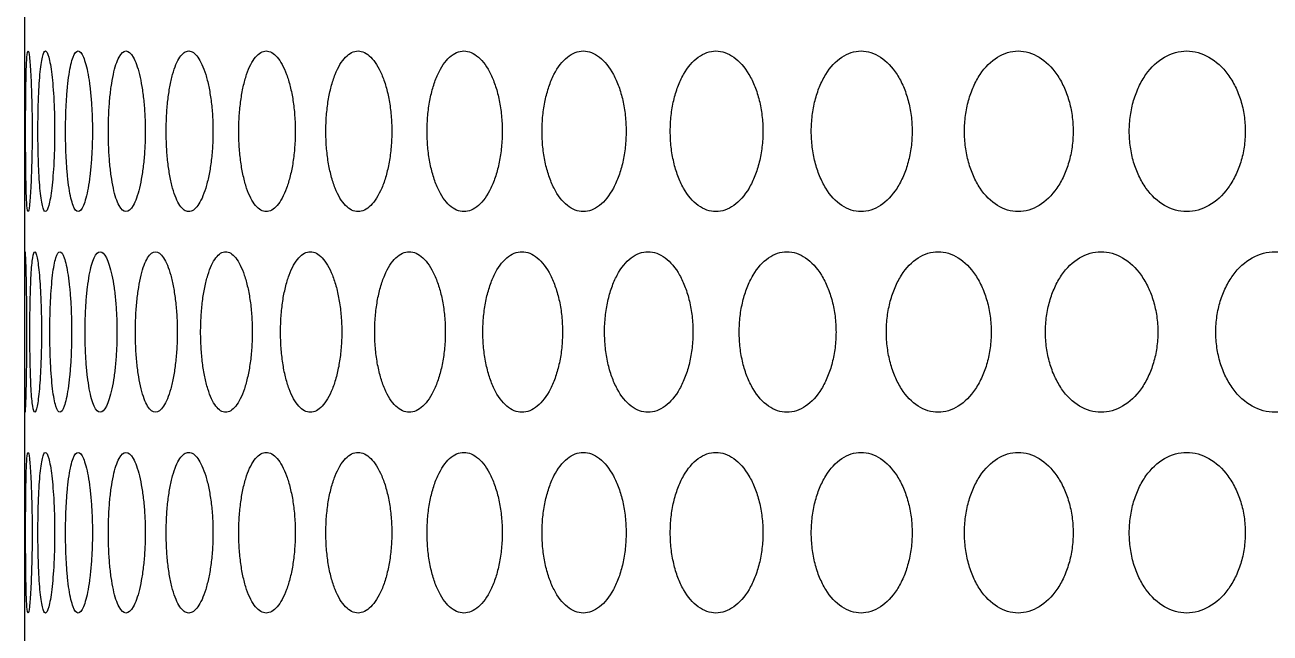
# Model space of a CAD drawing. Header units: millimetres. Extents: x 324 to 7054, y -67 to 2159.
# Drawn here: x 543.5 to 605.5, y 274 to 304.3 of the extents above; entities that cross this region are included whole.
import ezdxf

# ---------------------------------------------------------------- set-up
doc = ezdxf.new("R2010")
doc.units = ezdxf.units.MM
doc.header["$LTSCALE"] = 153.67
doc.layers.get('0').update_dxf_attribs({"linetype": 'CONTINUOUS'})
doc.layers.add('02___PRT_ALL_AXES', color=7, linetype='CONTINUOUS')

msp = doc.modelspace()

# ---------------------------------------------------------------- linework, layer by layer
at = {"linetype": 'Continuous'}
msp.add_line((543.51376, 232.49176), (543.51376, 776), dxfattribs=at)
at = {"layer": '02___PRT_ALL_AXES', "linetype": 'Continuous'}
for points, knots in [([(543.54897, 299), (543.54898, 299.26583), (543.54997, 299.78945), (543.55458, 300.54514), (543.56255, 301.23528), (543.57847, 302.04859), (543.60958, 302.7909), (543.66656, 303.10456), (543.73722, 302.79082), (543.79596, 302.05038), (543.83408, 301.2386), (543.85614, 300.54817), (543.8703, 299.79095), (543.87352, 299.2663), (543.87355, 299)], [0, 0, 0, 0, 0.0625, 0.125, 0.1875, 0.25, 0.375, 0.5, 0.625, 0.75, 0.8125, 0.875, 0.9375, 1, 1, 1, 1]), ([(544.1631, 299), (544.16313, 299.26583), (544.16742, 299.78945), (544.1867, 300.54514), (544.21818, 301.23528), (544.27648, 302.04859), (544.37808, 302.7909), (544.5352, 303.10456), (544.70566, 302.79082), (544.83471, 302.05038), (544.9151, 301.2386), (544.96067, 300.54817), (544.98953, 299.79095), (544.99606, 299.2663), (544.9961, 299)], [0, 0, 0, 0, 0.0625, 0.125, 0.1875, 0.25, 0.375, 0.5, 0.625, 0.75, 0.8125, 0.875, 0.9375, 1, 1, 1, 1]), ([(545.53917, 299), (545.53923, 299.26583), (545.5468, 299.78945), (545.58068, 300.54514), (545.63554, 301.23528), (545.73598, 302.04859), (545.90767, 302.7909), (546.1643, 303.10456), (546.43388, 302.79082), (546.63272, 302.05038), (546.75506, 301.2386), (546.82397, 300.54817), (546.8674, 299.79095), (546.87721, 299.2663), (546.87727, 299)], [0, 0, 0, 0, 0.0625, 0.125, 0.1875, 0.25, 0.375, 0.5, 0.625, 0.75, 0.8125, 0.875, 0.9375, 1, 1, 1, 1]), ([(547.67169, 299), (547.67177, 299.26583), (547.6826, 299.78945), (547.73093, 300.54514), (547.80896, 301.23528), (547.95114, 302.04859), (548.19223, 302.7909), (548.54734, 303.10456), (548.91497, 302.79082), (549.1828, 302.05038), (549.34661, 301.2386), (549.43857, 300.54817), (549.4964, 299.79095), (549.50944, 299.2663), (549.50953, 299)], [0, 0, 0, 0, 0.0625, 0.125, 0.1875, 0.25, 0.375, 0.5, 0.625, 0.75, 0.8125, 0.875, 0.9375, 1, 1, 1, 1]), ([(550.55212, 299), (550.55221, 299.26583), (550.56625, 299.78945), (550.62886, 300.54514), (550.72974, 301.23528), (550.91309, 302.04859), (551.22262, 302.7909), (551.67478, 303.10456), (552.13898, 302.79082), (552.47474, 302.05038), (552.67935, 301.2386), (552.794, 300.54817), (552.866, 299.79095), (552.88223, 299.2663), (552.88234, 299)], [0, 0, 0, 0, 0.0625, 0.125, 0.1875, 0.25, 0.375, 0.5, 0.625, 0.75, 0.8125, 0.875, 0.9375, 1, 1, 1, 1]), ([(554.16892, 299), (554.16904, 299.26583), (554.18623, 299.78945), (554.26285, 300.54514), (554.38618, 301.23528), (554.60997, 302.04859), (554.98669, 302.7909), (555.53411, 303.10456), (556.09303, 302.79082), (556.49536, 302.05038), (556.73996, 301.2386), (556.87683, 300.54817), (556.96272, 299.79095), (556.98207, 299.2663), (556.9822, 299)], [0, 0, 0, 0, 0.0625, 0.125, 0.1875, 0.25, 0.375, 0.5, 0.625, 0.75, 0.8125, 0.875, 0.9375, 1, 1, 1, 1]), ([(558.50763, 299), (558.50776, 299.26583), (558.52804, 299.78945), (558.61837, 300.54514), (558.76365, 301.23528), (559.02698, 302.04859), (559.4694, 302.7909), (560.10987, 303.10456), (560.76126, 302.79082), (561.22856, 302.05038), (561.51217, 301.2386), (561.67073, 300.54817), (561.77015, 299.79095), (561.79255, 299.2663), (561.79269, 299)], [0, 0, 0, 0, 0.0625, 0.125, 0.1875, 0.25, 0.375, 0.5, 0.625, 0.75, 0.8125, 0.875, 0.9375, 1, 1, 1, 1]), ([(563.55087, 299), (563.55102, 299.26583), (563.5743, 299.78945), (563.67798, 300.54514), (563.84463, 301.23528), (564.14645, 302.04859), (564.65278, 302.7909), (565.38375, 303.10456), (566.12501, 302.79082), (566.65541, 302.05038), (566.97689, 301.2386), (567.1565, 300.54817), (567.26906, 299.79095), (567.29441, 299.2663), (567.29457, 299)], [0, 0, 0, 0, 0.0625, 0.125, 0.1875, 0.25, 0.375, 0.5, 0.625, 0.75, 0.8125, 0.875, 0.9375, 1, 1, 1, 1]), ([(569.27845, 299), (569.27862, 299.26583), (569.30481, 299.78945), (569.42143, 300.54514), (569.60878, 301.23528), (569.94788, 302.04859), (570.5161, 302.7909), (571.33464, 303.10456), (572.16281, 302.79082), (572.75417, 302.05038), (573.11225, 301.2386), (573.31217, 300.54817), (573.43743, 299.79095), (573.46563, 299.2663), (573.46581, 299)], [0, 0, 0, 0, 0.0625, 0.125, 0.1875, 0.25, 0.375, 0.5, 0.625, 0.75, 0.8125, 0.875, 0.9375, 1, 1, 1, 1]), ([(575.66745, 299), (575.66764, 299.26583), (575.69664, 299.78945), (575.82572, 300.54514), (576.03302, 301.23528), (576.40804, 302.04859), (577.03589, 302.7909), (577.93872, 303.10456), (578.85047, 302.79082), (579.50044, 302.05038), (579.89367, 301.2386), (580.11312, 300.54817), (580.25057, 299.79095), (580.28151, 299.2663), (580.28171, 299)], [0, 0, 0, 0, 0.0625, 0.125, 0.1875, 0.25, 0.375, 0.5, 0.625, 0.75, 0.8125, 0.875, 0.9375, 1, 1, 1, 1]), ([(582.69229, 299), (582.6925, 299.26583), (582.72419, 299.78945), (582.86522, 300.54514), (583.09165, 301.23528), (583.50109, 302.04859), (584.18604, 302.7909), (585.16954, 303.10456), (586.16123, 302.79082), (586.86721, 302.05038), (587.29402, 301.2386), (587.53212, 300.54817), (587.6812, 299.79095), (587.71476, 299.2663), (587.71498, 299)], [0, 0, 0, 0, 0.0625, 0.125, 0.1875, 0.25, 0.375, 0.5, 0.625, 0.75, 0.8125, 0.875, 0.9375, 1, 1, 1, 1]), ([(590.32485, 299), (590.32508, 299.26583), (590.35933, 299.78945), (590.51175, 300.54514), (590.7564, 301.23528), (591.19862, 302.04859), (591.93793, 302.7909), (592.99818, 303.10456), (594.06584, 302.79082), (594.825, 302.05038), (595.28367, 301.2386), (595.53947, 300.54817), (595.6996, 299.79095), (595.73563, 299.2663), (595.73587, 299)], [0, 0, 0, 0, 0.0625, 0.125, 0.1875, 0.25, 0.375, 0.5, 0.625, 0.75, 0.8125, 0.875, 0.9375, 1, 1, 1, 1]), ([(598.53459, 299), (598.53484, 299.26583), (598.57151, 299.78945), (598.73471, 300.54514), (598.99659, 301.23528), (599.46983, 302.04859), (600.26054, 302.7909), (601.39329, 303.10456), (602.53264, 302.79082), (603.34194, 302.05038), (603.83065, 301.2386), (604.10312, 300.54817), (604.27364, 299.79095), (604.31202, 299.2663), (604.31227, 299)], [0, 0, 0, 0, 0.0625, 0.125, 0.1875, 0.25, 0.375, 0.5, 0.625, 0.75, 0.8125, 0.875, 0.9375, 1, 1, 1, 1]), ([(543.87355, 299), (543.87352, 298.73417), (543.87031, 298.21055), (543.85621, 297.45486), (543.83421, 296.76472), (543.79609, 295.95141), (543.73727, 295.2091), (543.66644, 294.89544), (543.60963, 295.20918), (543.57853, 295.94962), (543.5626, 296.7614), (543.5546, 297.45183), (543.54998, 298.20905), (543.54898, 298.7337), (543.54897, 299)], [0, 0, 0, 0, 0.0625, 0.125, 0.1875, 0.25, 0.375, 0.5, 0.625, 0.75, 0.8125, 0.875, 0.9375, 1, 1, 1, 1]), ([(544.9961, 299), (544.99606, 298.73417), (544.98955, 298.21055), (544.96082, 297.45486), (544.91537, 296.76472), (544.83498, 295.95141), (544.70579, 295.2091), (544.53489, 294.89544), (544.37821, 295.20918), (544.27668, 295.94962), (544.21837, 296.7614), (544.1868, 297.45183), (544.16744, 298.20905), (544.16313, 298.7337), (544.1631, 299)], [0, 0, 0, 0, 0.0625, 0.125, 0.1875, 0.25, 0.375, 0.5, 0.625, 0.75, 0.8125, 0.875, 0.9375, 1, 1, 1, 1]), ([(546.87727, 299), (546.8772, 298.73417), (546.86743, 298.21055), (546.82418, 297.45486), (546.75548, 296.76472), (546.63313, 295.95141), (546.43409, 295.2091), (546.1638, 294.89544), (545.90788, 295.20918), (545.73632, 295.94962), (545.63588, 296.7614), (545.58085, 297.45183), (545.54683, 298.20905), (545.53922, 298.7337), (545.53917, 299)], [0, 0, 0, 0, 0.0625, 0.125, 0.1875, 0.25, 0.375, 0.5, 0.625, 0.75, 0.8125, 0.875, 0.9375, 1, 1, 1, 1]), ([(549.50953, 299), (549.50944, 298.73417), (549.49645, 298.21055), (549.43885, 297.45486), (549.34716, 296.76472), (549.18335, 295.95141), (548.91525, 295.2091), (548.54665, 294.89544), (548.19252, 295.20918), (547.95162, 295.94962), (547.80944, 296.7614), (547.73117, 297.45183), (547.68264, 298.20905), (547.67176, 298.7337), (547.67169, 299)], [0, 0, 0, 0, 0.0625, 0.125, 0.1875, 0.25, 0.375, 0.5, 0.625, 0.75, 0.8125, 0.875, 0.9375, 1, 1, 1, 1]), ([(552.88234, 299), (552.88223, 298.73417), (552.86606, 298.21055), (552.79436, 297.45486), (552.68004, 296.76472), (552.47542, 295.95141), (552.13934, 295.2091), (551.67391, 294.89544), (551.22298, 295.20918), (550.91371, 295.94962), (550.73035, 296.7614), (550.62917, 297.45183), (550.56631, 298.20905), (550.55221, 298.7337), (550.55212, 299)], [0, 0, 0, 0, 0.0625, 0.125, 0.1875, 0.25, 0.375, 0.5, 0.625, 0.75, 0.8125, 0.875, 0.9375, 1, 1, 1, 1]), ([(556.9822, 299), (556.98207, 298.73417), (556.96279, 298.21055), (556.87726, 297.45486), (556.74078, 296.76472), (556.49618, 295.95141), (556.09346, 295.2091), (555.53306, 294.89544), (554.98713, 295.20918), (554.61072, 295.94962), (554.38693, 296.7614), (554.26324, 297.45183), (554.1863, 298.20905), (554.16904, 298.7337), (554.16892, 299)], [0, 0, 0, 0, 0.0625, 0.125, 0.1875, 0.25, 0.375, 0.5, 0.625, 0.75, 0.8125, 0.875, 0.9375, 1, 1, 1, 1]), ([(561.79269, 299), (561.79254, 298.73417), (561.77024, 298.21055), (561.67122, 297.45486), (561.51313, 296.76472), (561.22951, 295.95141), (560.76177, 295.2091), (560.10864, 294.89544), (559.4699, 295.20918), (559.02787, 295.94962), (558.76453, 296.7614), (558.61883, 297.45183), (558.52812, 298.20905), (558.50776, 298.7337), (558.50763, 299)], [0, 0, 0, 0, 0.0625, 0.125, 0.1875, 0.25, 0.375, 0.5, 0.625, 0.75, 0.8125, 0.875, 0.9375, 1, 1, 1, 1]), ([(567.29457, 299), (567.29441, 298.73417), (567.26915, 298.21055), (567.15706, 297.45486), (566.97798, 296.76472), (566.65649, 295.95141), (566.12559, 295.2091), (565.38235, 294.89544), (564.65336, 295.20918), (564.14747, 295.94962), (563.84564, 296.7614), (563.6785, 297.45183), (563.57439, 298.20905), (563.55102, 298.7337), (563.55087, 299)], [0, 0, 0, 0, 0.0625, 0.125, 0.1875, 0.25, 0.375, 0.5, 0.625, 0.75, 0.8125, 0.875, 0.9375, 1, 1, 1, 1]), ([(573.46581, 299), (573.46563, 298.73417), (573.43753, 298.21055), (573.3128, 297.45486), (573.11345, 296.76472), (572.75537, 295.95141), (572.16345, 295.2091), (571.33308, 294.89544), (570.51675, 295.20918), (569.94902, 295.94962), (569.60992, 296.7614), (569.42201, 297.45183), (569.30491, 298.20905), (569.27862, 298.7337), (569.27845, 299)], [0, 0, 0, 0, 0.0625, 0.125, 0.1875, 0.25, 0.375, 0.5, 0.625, 0.75, 0.8125, 0.875, 0.9375, 1, 1, 1, 1]), ([(580.28171, 299), (580.2815, 298.73417), (580.25068, 298.21055), (580.11381, 297.45486), (579.89499, 296.76472), (579.50176, 295.95141), (578.85118, 295.2091), (577.93699, 294.89544), (577.0366, 295.20918), (576.40931, 295.94962), (576.03428, 296.7614), (575.82636, 297.45183), (575.69674, 298.20905), (575.66764, 298.7337), (575.66745, 299)], [0, 0, 0, 0, 0.0625, 0.125, 0.1875, 0.25, 0.375, 0.5, 0.625, 0.75, 0.8125, 0.875, 0.9375, 1, 1, 1, 1]), ([(587.71498, 299), (587.71475, 298.73417), (587.68133, 298.21055), (587.53286, 297.45486), (587.29546, 296.76472), (586.86864, 295.95141), (586.16201, 295.2091), (585.16767, 294.89544), (584.18681, 295.20918), (583.50247, 295.94962), (583.09302, 296.7614), (582.86592, 297.45183), (582.7243, 298.20905), (582.6925, 298.7337), (582.69229, 299)], [0, 0, 0, 0, 0.0625, 0.125, 0.1875, 0.25, 0.375, 0.5, 0.625, 0.75, 0.8125, 0.875, 0.9375, 1, 1, 1, 1]), ([(595.73587, 299), (595.73563, 298.73417), (595.69973, 298.21055), (595.54027, 297.45486), (595.28522, 296.76472), (594.82653, 295.95141), (594.06667, 295.2091), (592.99616, 294.89544), (591.93877, 295.20918), (591.20011, 295.94962), (590.75789, 296.7614), (590.51251, 297.45183), (590.35946, 298.20905), (590.32508, 298.7337), (590.32485, 299)], [0, 0, 0, 0, 0.0625, 0.125, 0.1875, 0.25, 0.375, 0.5, 0.625, 0.75, 0.8125, 0.875, 0.9375, 1, 1, 1, 1]), ([(604.31227, 299), (604.31201, 298.73417), (604.27378, 298.21055), (604.10397, 297.45486), (603.8323, 296.76472), (603.34358, 295.95141), (602.53353, 295.2091), (601.39113, 294.89544), (600.26144, 295.20918), (599.47142, 295.94962), (598.99818, 296.7614), (598.73552, 297.45183), (598.57165, 298.20905), (598.53483, 298.7337), (598.53459, 299)], [0, 0, 0, 0, 0.0625, 0.125, 0.1875, 0.25, 0.375, 0.5, 0.625, 0.75, 0.8125, 0.875, 0.9375, 1, 1, 1, 1]), ([(543.51376, 292.64766), (543.51376, 292.66388), (543.51391, 292.88757), (543.51862, 293.10456), (543.53924, 292.79082), (543.56273, 292.05038), (543.57964, 291.2386), (543.5899, 290.54817), (543.59669, 289.79095), (543.59826, 289.2663), (543.59827, 289)], [0, 0, 0, 0, 0.01486274, 0.21189019, 0.40891765, 0.6059451, 0.70445882, 0.80297255, 0.90148627, 1, 1, 1, 1]), ([(543.76057, 289), (543.76059, 289.26583), (543.76323, 289.78945), (543.77518, 290.54514), (543.79491, 291.23528), (543.83204, 292.04859), (543.89843, 292.7909), (544.00553, 293.10456), (544.12615, 292.79082), (544.2201, 292.05038), (544.27938, 291.2386), (544.31321, 290.54817), (544.33473, 289.79095), (544.33961, 289.2663), (544.33964, 289)], [0, 0, 0, 0, 0.0625, 0.125, 0.1875, 0.25, 0.375, 0.5, 0.625, 0.75, 0.8125, 0.875, 0.9375, 1, 1, 1, 1]), ([(544.75617, 289), (544.75621, 289.26583), (544.76214, 289.78945), (544.78873, 290.54514), (544.83193, 291.23528), (544.91134, 292.04859), (545.04805, 292.7909), (545.25503, 293.10456), (545.47516, 292.79082), (545.63919, 292.05038), (545.7406, 291.2386), (545.79787, 290.54817), (545.83403, 289.79095), (545.8422, 289.2663), (545.84226, 289)], [0, 0, 0, 0, 0.0625, 0.125, 0.1875, 0.25, 0.375, 0.5, 0.625, 0.75, 0.8125, 0.875, 0.9375, 1, 1, 1, 1]), ([(546.51134, 289), (546.5114, 289.26583), (546.52061, 289.78945), (546.56174, 290.54514), (546.62822, 291.23528), (546.74959, 292.04859), (546.95608, 292.7909), (547.2621, 293.10456), (547.58087, 292.79082), (547.81432, 292.05038), (547.95747, 291.2386), (548.03794, 290.54817), (548.08859, 289.79095), (548.10003, 289.2663), (548.1001, 289)], [0, 0, 0, 0, 0.0625, 0.125, 0.1875, 0.25, 0.375, 0.5, 0.625, 0.75, 0.8125, 0.875, 0.9375, 1, 1, 1, 1]), ([(549.01907, 289), (549.01915, 289.26583), (549.03159, 289.78945), (549.08709, 290.54514), (549.17659, 291.23528), (549.33944, 292.04859), (549.61488, 292.7909), (550.01872, 293.10456), (550.43485, 292.79082), (550.73679, 292.05038), (550.92109, 291.2386), (551.02445, 290.54817), (551.0894, 289.79095), (551.10404, 289.2663), (551.10414, 289)], [0, 0, 0, 0, 0.0625, 0.125, 0.1875, 0.25, 0.375, 0.5, 0.625, 0.75, 0.8125, 0.875, 0.9375, 1, 1, 1, 1]), ([(552.26931, 289), (552.26942, 289.26583), (552.28504, 289.78945), (552.35469, 290.54514), (552.46685, 291.23528), (552.67052, 292.04859), (553.01382, 292.7909), (553.51386, 293.10456), (554.02567, 292.79082), (554.3949, 292.05038), (554.61962, 291.2386), (554.74544, 290.54817), (554.82443, 289.79095), (554.84223, 289.2663), (554.84234, 289)], [0, 0, 0, 0, 0.0625, 0.125, 0.1875, 0.25, 0.375, 0.5, 0.625, 0.75, 0.8125, 0.875, 0.9375, 1, 1, 1, 1]), ([(556.24906, 289), (556.24918, 289.26583), (556.26793, 289.78945), (556.35145, 290.54514), (556.48581, 291.23528), (556.7295, 292.04859), (557.13927, 292.7909), (557.73351, 293.10456), (558.33897, 292.79082), (558.77401, 292.05038), (559.03824, 291.2386), (559.18603, 290.54817), (559.27873, 289.79095), (559.29962, 289.2663), (559.29975, 289)], [0, 0, 0, 0, 0.0625, 0.125, 0.1875, 0.25, 0.375, 0.5, 0.625, 0.75, 0.8125, 0.875, 0.9375, 1, 1, 1, 1]), ([(560.94238, 289), (560.94252, 289.26583), (560.96431, 289.78945), (561.06137, 290.54514), (561.21741, 291.23528), (561.50012, 292.04859), (561.97474, 292.7909), (562.6608, 293.10456), (563.35748, 292.79082), (563.85658, 292.05038), (564.15927, 291.2386), (564.32844, 290.54817), (564.43448, 289.79095), (564.45837, 289.2663), (564.45852, 289)], [0, 0, 0, 0, 0.0625, 0.125, 0.1875, 0.25, 0.375, 0.5, 0.625, 0.75, 0.8125, 0.875, 0.9375, 1, 1, 1, 1]), ([(566.33048, 289), (566.33065, 289.26583), (566.3554, 289.78945), (566.4656, 290.54514), (566.64269, 291.23528), (566.96331, 292.04859), (567.50086, 292.7909), (568.276, 293.10456), (569.0611, 292.79082), (569.62227, 292.05038), (569.96221, 291.2386), (570.15207, 290.54817), (570.27104, 289.79095), (570.29783, 289.2663), (570.29801, 289)], [0, 0, 0, 0, 0.0625, 0.125, 0.1875, 0.25, 0.375, 0.5, 0.625, 0.75, 0.8125, 0.875, 0.9375, 1, 1, 1, 1]), ([(572.39181, 289), (572.39199, 289.26583), (572.4196, 289.78945), (572.54251, 290.54514), (572.73994, 291.23528), (573.09717, 292.04859), (573.69551, 292.7909), (574.55662, 293.10456), (575.42702, 292.79082), (576.048, 292.05038), (576.42384, 291.2386), (576.63363, 290.54817), (576.76505, 289.79095), (576.79463, 289.2663), (576.79483, 289)], [0, 0, 0, 0, 0.0625, 0.125, 0.1875, 0.25, 0.375, 0.5, 0.625, 0.75, 0.8125, 0.875, 0.9375, 1, 1, 1, 1]), ([(579.10209, 289), (579.10229, 289.26583), (579.13265, 289.78945), (579.26777, 290.54514), (579.48475, 291.23528), (579.87717, 292.04859), (580.5339, 292.7909), (581.47754, 293.10456), (582.42974, 292.79082), (583.10805, 292.05038), (583.51827, 291.2386), (583.74717, 290.54817), (583.8905, 289.79095), (583.92276, 289.2663), (583.92298, 289)], [0, 0, 0, 0, 0.0625, 0.125, 0.1875, 0.25, 0.375, 0.5, 0.625, 0.75, 0.8125, 0.875, 0.9375, 1, 1, 1, 1]), ([(586.43446, 289), (586.43468, 289.26583), (586.46766, 289.78945), (586.61446, 290.54514), (586.85012, 291.23528), (587.27617, 292.04859), (587.98865, 292.7909), (589.01104, 293.10456), (590.04123, 292.79082), (590.77416, 292.05038), (591.21713, 291.2386), (591.4642, 290.54817), (591.61888, 289.79095), (591.6537, 289.2663), (591.65392, 289)], [0, 0, 0, 0, 0.0625, 0.125, 0.1875, 0.25, 0.375, 0.5, 0.625, 0.75, 0.8125, 0.875, 0.9375, 1, 1, 1, 1]), ([(594.35958, 289), (594.35982, 289.26583), (594.3953, 289.78945), (594.55318, 290.54514), (594.80658, 291.23528), (595.26453, 292.04859), (596.02993, 292.7909), (597.12697, 293.10456), (598.23103, 292.79082), (599.01565, 292.05038), (599.48958, 291.2386), (599.75385, 290.54817), (599.91926, 289.79095), (599.95648, 289.2663), (599.95672, 289)], [0, 0, 0, 0, 0.0625, 0.125, 0.1875, 0.25, 0.375, 0.5, 0.625, 0.75, 0.8125, 0.875, 0.9375, 1, 1, 1, 1]), ([(602.84572, 289), (602.84597, 289.26583), (602.8838, 289.78945), (603.05214, 290.54514), (603.32226, 291.23528), (603.8103, 292.04859), (604.62554, 292.7909), (605.79285, 293.10456), (606.96636, 292.79082), (607.79952, 292.05038), (608.30253, 291.2386), (608.58292, 290.54817), (608.7584, 289.79095), (608.79788, 289.2663), (608.79814, 289)], [0, 0, 0, 0, 0.0625, 0.125, 0.1875, 0.25, 0.375, 0.5, 0.625, 0.75, 0.8125, 0.875, 0.9375, 1, 1, 1, 1]), ([(543.59827, 289), (543.59826, 288.73417), (543.5967, 288.21055), (543.58994, 287.45486), (543.5797, 286.76472), (543.56278, 285.95141), (543.53925, 285.2091), (543.51859, 284.89544), (543.51391, 285.11256), (543.51376, 285.33602), (543.51376, 285.35237)], [0, 0, 0, 0, 0.09850114, 0.19700229, 0.29550343, 0.39400458, 0.59100686, 0.78800915, 0.98501144, 1, 1, 1, 1]), ([(544.33964, 289), (544.33961, 288.73417), (544.33475, 288.21055), (544.31332, 287.45486), (544.27958, 286.76472), (544.22029, 285.95141), (544.12624, 285.2091), (544.00532, 284.89544), (543.89852, 285.20918), (543.83217, 285.94962), (543.79504, 286.7614), (543.77524, 287.45183), (543.76324, 288.20905), (543.76058, 288.7337), (543.76057, 289)], [0, 0, 0, 0, 0.0625, 0.125, 0.1875, 0.25, 0.375, 0.5, 0.625, 0.75, 0.8125, 0.875, 0.9375, 1, 1, 1, 1]), ([(545.84226, 289), (545.8422, 288.73417), (545.83406, 288.21055), (545.79805, 287.45486), (545.74095, 286.76472), (545.63953, 285.95141), (545.47533, 285.2091), (545.25462, 284.89544), (545.04822, 285.20918), (544.91161, 285.94962), (544.83219, 286.7614), (544.78887, 287.45183), (544.76216, 288.20905), (544.7562, 288.7337), (544.75617, 289)], [0, 0, 0, 0, 0.0625, 0.125, 0.1875, 0.25, 0.375, 0.5, 0.625, 0.75, 0.8125, 0.875, 0.9375, 1, 1, 1, 1]), ([(548.1001, 289), (548.10003, 288.73417), (548.08864, 288.21055), (548.03819, 287.45486), (547.95795, 286.76472), (547.8148, 285.95141), (547.58111, 285.2091), (547.26151, 284.89544), (546.95633, 285.20918), (546.75, 285.94962), (546.62862, 286.7614), (546.56194, 287.45183), (546.52064, 288.20905), (546.5114, 288.7337), (546.51134, 289)], [0, 0, 0, 0, 0.0625, 0.125, 0.1875, 0.25, 0.375, 0.5, 0.625, 0.75, 0.8125, 0.875, 0.9375, 1, 1, 1, 1]), ([(551.10414, 289), (551.10404, 288.73417), (551.08945, 288.21055), (551.02477, 287.45486), (550.92172, 286.76472), (550.73741, 285.95141), (550.43517, 285.2091), (550.01794, 284.89544), (549.61521, 285.20918), (549.33999, 285.94962), (549.17713, 286.7614), (549.08737, 287.45183), (549.03164, 288.20905), (549.01915, 288.7337), (549.01907, 289)], [0, 0, 0, 0, 0.0625, 0.125, 0.1875, 0.25, 0.375, 0.5, 0.625, 0.75, 0.8125, 0.875, 0.9375, 1, 1, 1, 1]), ([(554.84234, 289), (554.84223, 288.73417), (554.82449, 288.21055), (554.74584, 287.45486), (554.62038, 286.76472), (554.39565, 285.95141), (554.02607, 285.2091), (553.5129, 284.89544), (553.01421, 285.20918), (552.67121, 285.94962), (552.46753, 286.7614), (552.35504, 287.45183), (552.2851, 288.20905), (552.26941, 288.7337), (552.26931, 289)], [0, 0, 0, 0, 0.0625, 0.125, 0.1875, 0.25, 0.375, 0.5, 0.625, 0.75, 0.8125, 0.875, 0.9375, 1, 1, 1, 1]), ([(559.29975, 289), (559.29961, 288.73417), (559.27881, 288.21055), (559.18649, 287.45486), (559.03913, 286.76472), (558.77489, 285.95141), (558.33944, 285.2091), (557.73237, 284.89544), (557.13974, 285.20918), (556.73032, 285.94962), (556.48663, 286.7614), (556.35186, 287.45183), (556.268, 288.20905), (556.24918, 288.7337), (556.24906, 289)], [0, 0, 0, 0, 0.0625, 0.125, 0.1875, 0.25, 0.375, 0.5, 0.625, 0.75, 0.8125, 0.875, 0.9375, 1, 1, 1, 1]), ([(564.45852, 289), (564.45836, 288.73417), (564.43457, 288.21055), (564.32896, 287.45486), (564.16029, 286.76472), (563.85759, 285.95141), (563.35802, 285.2091), (562.65949, 284.89544), (561.97528, 285.20918), (561.50108, 285.94962), (561.21836, 286.7614), (561.06185, 287.45183), (560.96439, 288.20905), (560.94252, 288.7337), (560.94238, 289)], [0, 0, 0, 0, 0.0625, 0.125, 0.1875, 0.25, 0.375, 0.5, 0.625, 0.75, 0.8125, 0.875, 0.9375, 1, 1, 1, 1]), ([(570.29801, 289), (570.29783, 288.73417), (570.27114, 288.21055), (570.15267, 287.45486), (569.96336, 286.76472), (569.62341, 285.95141), (569.06171, 285.2091), (568.27451, 284.89544), (567.50147, 285.20918), (566.96439, 285.94962), (566.64376, 286.7614), (566.46615, 287.45183), (566.35549, 288.20905), (566.33064, 288.7337), (566.33048, 289)], [0, 0, 0, 0, 0.0625, 0.125, 0.1875, 0.25, 0.375, 0.5, 0.625, 0.75, 0.8125, 0.875, 0.9375, 1, 1, 1, 1]), ([(576.79483, 289), (576.79463, 288.73417), (576.76516, 288.21055), (576.63429, 287.45486), (576.4251, 286.76472), (576.04926, 285.95141), (575.42769, 285.2091), (574.55498, 284.89544), (573.69619, 285.20918), (573.09838, 285.94962), (572.74114, 286.7614), (572.54312, 287.45183), (572.4197, 288.20905), (572.39199, 288.7337), (572.39181, 289)], [0, 0, 0, 0, 0.0625, 0.125, 0.1875, 0.25, 0.375, 0.5, 0.625, 0.75, 0.8125, 0.875, 0.9375, 1, 1, 1, 1]), ([(583.92298, 289), (583.92276, 288.73417), (583.89062, 288.21055), (583.74788, 287.45486), (583.51966, 286.76472), (583.10943, 285.95141), (582.43048, 285.2091), (581.47574, 284.89544), (580.53464, 285.20918), (579.8785, 285.94962), (579.48607, 286.7614), (579.26845, 287.45183), (579.13276, 288.20905), (579.10228, 288.7337), (579.10209, 289)], [0, 0, 0, 0, 0.0625, 0.125, 0.1875, 0.25, 0.375, 0.5, 0.625, 0.75, 0.8125, 0.875, 0.9375, 1, 1, 1, 1]), ([(591.65392, 289), (591.65369, 288.73417), (591.61901, 288.21055), (591.46497, 287.45486), (591.21862, 286.76472), (590.77565, 285.95141), (590.04203, 285.2091), (589.00909, 284.89544), (587.98946, 285.20918), (587.2776, 285.94962), (586.85155, 286.7614), (586.6152, 287.45183), (586.46779, 288.20905), (586.43468, 288.7337), (586.43446, 289)], [0, 0, 0, 0, 0.0625, 0.125, 0.1875, 0.25, 0.375, 0.5, 0.625, 0.75, 0.8125, 0.875, 0.9375, 1, 1, 1, 1]), ([(599.95672, 289), (599.95647, 288.73417), (599.91939, 288.21055), (599.75467, 287.45486), (599.49118, 286.76472), (599.01724, 285.95141), (598.23189, 285.2091), (597.12488, 284.89544), (596.03079, 285.20918), (595.26608, 285.94962), (594.80811, 286.7614), (594.55397, 287.45183), (594.39543, 288.20905), (594.35981, 288.7337), (594.35958, 289)], [0, 0, 0, 0, 0.0625, 0.125, 0.1875, 0.25, 0.375, 0.5, 0.625, 0.75, 0.8125, 0.875, 0.9375, 1, 1, 1, 1]), ([(608.79814, 289), (608.79787, 288.73417), (608.75854, 288.21055), (608.5838, 287.45486), (608.30422, 286.76472), (607.80121, 285.95141), (606.96727, 285.2091), (605.79063, 284.89544), (604.62646, 285.20918), (603.81195, 285.94962), (603.3239, 286.7614), (603.05299, 287.45183), (602.88394, 288.20905), (602.84597, 288.7337), (602.84572, 289)], [0, 0, 0, 0, 0.0625, 0.125, 0.1875, 0.25, 0.375, 0.5, 0.625, 0.75, 0.8125, 0.875, 0.9375, 1, 1, 1, 1]), ([(543.54897, 279), (543.54898, 279.26583), (543.54997, 279.78945), (543.55458, 280.54514), (543.56255, 281.23528), (543.57847, 282.04859), (543.60958, 282.7909), (543.66656, 283.10456), (543.73722, 282.79082), (543.79596, 282.05038), (543.83408, 281.2386), (543.85614, 280.54817), (543.8703, 279.79095), (543.87352, 279.2663), (543.87355, 279)], [0, 0, 0, 0, 0.0625, 0.125, 0.1875, 0.25, 0.375, 0.5, 0.625, 0.75, 0.8125, 0.875, 0.9375, 1, 1, 1, 1]), ([(544.1631, 279), (544.16313, 279.26583), (544.16742, 279.78945), (544.1867, 280.54514), (544.21818, 281.23528), (544.27648, 282.04859), (544.37808, 282.7909), (544.5352, 283.10456), (544.70566, 282.79082), (544.83471, 282.05038), (544.9151, 281.2386), (544.96067, 280.54817), (544.98953, 279.79095), (544.99606, 279.2663), (544.9961, 279)], [0, 0, 0, 0, 0.0625, 0.125, 0.1875, 0.25, 0.375, 0.5, 0.625, 0.75, 0.8125, 0.875, 0.9375, 1, 1, 1, 1]), ([(545.53917, 279), (545.53923, 279.26583), (545.5468, 279.78945), (545.58068, 280.54514), (545.63554, 281.23528), (545.73598, 282.04859), (545.90767, 282.7909), (546.1643, 283.10456), (546.43388, 282.79082), (546.63272, 282.05038), (546.75506, 281.2386), (546.82397, 280.54817), (546.8674, 279.79095), (546.87721, 279.2663), (546.87727, 279)], [0, 0, 0, 0, 0.0625, 0.125, 0.1875, 0.25, 0.375, 0.5, 0.625, 0.75, 0.8125, 0.875, 0.9375, 1, 1, 1, 1]), ([(547.67169, 279), (547.67177, 279.26583), (547.6826, 279.78945), (547.73093, 280.54514), (547.80896, 281.23528), (547.95114, 282.04859), (548.19223, 282.7909), (548.54734, 283.10456), (548.91497, 282.79082), (549.1828, 282.05038), (549.34661, 281.2386), (549.43857, 280.54817), (549.4964, 279.79095), (549.50944, 279.2663), (549.50953, 279)], [0, 0, 0, 0, 0.0625, 0.125, 0.1875, 0.25, 0.375, 0.5, 0.625, 0.75, 0.8125, 0.875, 0.9375, 1, 1, 1, 1]), ([(550.55212, 279), (550.55221, 279.26583), (550.56625, 279.78945), (550.62886, 280.54514), (550.72974, 281.23528), (550.91309, 282.04859), (551.22262, 282.7909), (551.67478, 283.10456), (552.13898, 282.79082), (552.47474, 282.05038), (552.67935, 281.2386), (552.794, 280.54817), (552.866, 279.79095), (552.88223, 279.2663), (552.88234, 279)], [0, 0, 0, 0, 0.0625, 0.125, 0.1875, 0.25, 0.375, 0.5, 0.625, 0.75, 0.8125, 0.875, 0.9375, 1, 1, 1, 1]), ([(554.16892, 279), (554.16904, 279.26583), (554.18623, 279.78945), (554.26285, 280.54514), (554.38618, 281.23528), (554.60997, 282.04859), (554.98669, 282.7909), (555.53411, 283.10456), (556.09303, 282.79082), (556.49536, 282.05038), (556.73996, 281.2386), (556.87683, 280.54817), (556.96272, 279.79095), (556.98207, 279.2663), (556.9822, 279)], [0, 0, 0, 0, 0.0625, 0.125, 0.1875, 0.25, 0.375, 0.5, 0.625, 0.75, 0.8125, 0.875, 0.9375, 1, 1, 1, 1]), ([(558.50763, 279), (558.50776, 279.26583), (558.52804, 279.78945), (558.61837, 280.54514), (558.76365, 281.23528), (559.02698, 282.04859), (559.4694, 282.7909), (560.10987, 283.10456), (560.76126, 282.79082), (561.22856, 282.05038), (561.51217, 281.2386), (561.67073, 280.54817), (561.77015, 279.79095), (561.79255, 279.2663), (561.79269, 279)], [0, 0, 0, 0, 0.0625, 0.125, 0.1875, 0.25, 0.375, 0.5, 0.625, 0.75, 0.8125, 0.875, 0.9375, 1, 1, 1, 1]), ([(563.55087, 279), (563.55102, 279.26583), (563.5743, 279.78945), (563.67798, 280.54514), (563.84463, 281.23528), (564.14645, 282.04859), (564.65278, 282.7909), (565.38375, 283.10456), (566.12501, 282.79082), (566.65541, 282.05038), (566.97689, 281.2386), (567.1565, 280.54817), (567.26906, 279.79095), (567.29441, 279.2663), (567.29457, 279)], [0, 0, 0, 0, 0.0625, 0.125, 0.1875, 0.25, 0.375, 0.5, 0.625, 0.75, 0.8125, 0.875, 0.9375, 1, 1, 1, 1]), ([(569.27845, 279), (569.27862, 279.26583), (569.30481, 279.78945), (569.42143, 280.54514), (569.60878, 281.23528), (569.94788, 282.04859), (570.5161, 282.7909), (571.33464, 283.10456), (572.16281, 282.79082), (572.75417, 282.05038), (573.11225, 281.2386), (573.31217, 280.54817), (573.43743, 279.79095), (573.46563, 279.2663), (573.46581, 279)], [0, 0, 0, 0, 0.0625, 0.125, 0.1875, 0.25, 0.375, 0.5, 0.625, 0.75, 0.8125, 0.875, 0.9375, 1, 1, 1, 1]), ([(575.66745, 279), (575.66764, 279.26583), (575.69664, 279.78945), (575.82572, 280.54514), (576.03302, 281.23528), (576.40804, 282.04859), (577.03589, 282.7909), (577.93872, 283.10456), (578.85047, 282.79082), (579.50044, 282.05038), (579.89367, 281.2386), (580.11312, 280.54817), (580.25057, 279.79095), (580.28151, 279.2663), (580.28171, 279)], [0, 0, 0, 0, 0.0625, 0.125, 0.1875, 0.25, 0.375, 0.5, 0.625, 0.75, 0.8125, 0.875, 0.9375, 1, 1, 1, 1]), ([(582.69229, 279), (582.6925, 279.26583), (582.72419, 279.78945), (582.86522, 280.54514), (583.09165, 281.23528), (583.50109, 282.04859), (584.18604, 282.7909), (585.16954, 283.10456), (586.16123, 282.79082), (586.86721, 282.05038), (587.29402, 281.2386), (587.53212, 280.54817), (587.6812, 279.79095), (587.71476, 279.2663), (587.71498, 279)], [0, 0, 0, 0, 0.0625, 0.125, 0.1875, 0.25, 0.375, 0.5, 0.625, 0.75, 0.8125, 0.875, 0.9375, 1, 1, 1, 1]), ([(590.32485, 279), (590.32508, 279.26583), (590.35933, 279.78945), (590.51175, 280.54514), (590.7564, 281.23528), (591.19862, 282.04859), (591.93793, 282.7909), (592.99818, 283.10456), (594.06584, 282.79082), (594.825, 282.05038), (595.28367, 281.2386), (595.53947, 280.54817), (595.6996, 279.79095), (595.73563, 279.2663), (595.73587, 279)], [0, 0, 0, 0, 0.0625, 0.125, 0.1875, 0.25, 0.375, 0.5, 0.625, 0.75, 0.8125, 0.875, 0.9375, 1, 1, 1, 1]), ([(598.53459, 279), (598.53484, 279.26583), (598.57151, 279.78945), (598.73471, 280.54514), (598.99659, 281.23528), (599.46983, 282.04859), (600.26054, 282.7909), (601.39329, 283.10456), (602.53264, 282.79082), (603.34194, 282.05038), (603.83065, 281.2386), (604.10312, 280.54817), (604.27364, 279.79095), (604.31202, 279.2663), (604.31227, 279)], [0, 0, 0, 0, 0.0625, 0.125, 0.1875, 0.25, 0.375, 0.5, 0.625, 0.75, 0.8125, 0.875, 0.9375, 1, 1, 1, 1]), ([(543.87355, 279), (543.87352, 278.73417), (543.87031, 278.21055), (543.85621, 277.45486), (543.83421, 276.76472), (543.79609, 275.95141), (543.73727, 275.2091), (543.66644, 274.89544), (543.60963, 275.20918), (543.57853, 275.94962), (543.5626, 276.7614), (543.5546, 277.45183), (543.54998, 278.20905), (543.54898, 278.7337), (543.54897, 279)], [0, 0, 0, 0, 0.0625, 0.125, 0.1875, 0.25, 0.375, 0.5, 0.625, 0.75, 0.8125, 0.875, 0.9375, 1, 1, 1, 1]), ([(544.9961, 279), (544.99606, 278.73417), (544.98955, 278.21055), (544.96082, 277.45486), (544.91537, 276.76472), (544.83498, 275.95141), (544.70579, 275.2091), (544.53489, 274.89544), (544.37821, 275.20918), (544.27668, 275.94962), (544.21837, 276.7614), (544.1868, 277.45183), (544.16744, 278.20905), (544.16313, 278.7337), (544.1631, 279)], [0, 0, 0, 0, 0.0625, 0.125, 0.1875, 0.25, 0.375, 0.5, 0.625, 0.75, 0.8125, 0.875, 0.9375, 1, 1, 1, 1]), ([(546.87727, 279), (546.8772, 278.73417), (546.86743, 278.21055), (546.82418, 277.45486), (546.75548, 276.76472), (546.63313, 275.95141), (546.43409, 275.2091), (546.1638, 274.89544), (545.90788, 275.20918), (545.73632, 275.94962), (545.63588, 276.7614), (545.58085, 277.45183), (545.54683, 278.20905), (545.53922, 278.7337), (545.53917, 279)], [0, 0, 0, 0, 0.0625, 0.125, 0.1875, 0.25, 0.375, 0.5, 0.625, 0.75, 0.8125, 0.875, 0.9375, 1, 1, 1, 1]), ([(549.50953, 279), (549.50944, 278.73417), (549.49645, 278.21055), (549.43885, 277.45486), (549.34716, 276.76472), (549.18335, 275.95141), (548.91525, 275.2091), (548.54665, 274.89544), (548.19252, 275.20918), (547.95162, 275.94962), (547.80944, 276.7614), (547.73117, 277.45183), (547.68264, 278.20905), (547.67176, 278.7337), (547.67169, 279)], [0, 0, 0, 0, 0.0625, 0.125, 0.1875, 0.25, 0.375, 0.5, 0.625, 0.75, 0.8125, 0.875, 0.9375, 1, 1, 1, 1]), ([(552.88234, 279), (552.88223, 278.73417), (552.86606, 278.21055), (552.79436, 277.45486), (552.68004, 276.76472), (552.47542, 275.95141), (552.13934, 275.2091), (551.67391, 274.89544), (551.22298, 275.20918), (550.91371, 275.94962), (550.73035, 276.7614), (550.62917, 277.45183), (550.56631, 278.20905), (550.55221, 278.7337), (550.55212, 279)], [0, 0, 0, 0, 0.0625, 0.125, 0.1875, 0.25, 0.375, 0.5, 0.625, 0.75, 0.8125, 0.875, 0.9375, 1, 1, 1, 1]), ([(556.9822, 279), (556.98207, 278.73417), (556.96279, 278.21055), (556.87726, 277.45486), (556.74078, 276.76472), (556.49618, 275.95141), (556.09346, 275.2091), (555.53306, 274.89544), (554.98713, 275.20918), (554.61072, 275.94962), (554.38693, 276.7614), (554.26324, 277.45183), (554.1863, 278.20905), (554.16904, 278.7337), (554.16892, 279)], [0, 0, 0, 0, 0.0625, 0.125, 0.1875, 0.25, 0.375, 0.5, 0.625, 0.75, 0.8125, 0.875, 0.9375, 1, 1, 1, 1]), ([(561.79269, 279), (561.79254, 278.73417), (561.77024, 278.21055), (561.67122, 277.45486), (561.51313, 276.76472), (561.22951, 275.95141), (560.76177, 275.2091), (560.10864, 274.89544), (559.4699, 275.20918), (559.02787, 275.94962), (558.76453, 276.7614), (558.61883, 277.45183), (558.52812, 278.20905), (558.50776, 278.7337), (558.50763, 279)], [0, 0, 0, 0, 0.0625, 0.125, 0.1875, 0.25, 0.375, 0.5, 0.625, 0.75, 0.8125, 0.875, 0.9375, 1, 1, 1, 1]), ([(567.29457, 279), (567.29441, 278.73417), (567.26915, 278.21055), (567.15706, 277.45486), (566.97798, 276.76472), (566.65649, 275.95141), (566.12559, 275.2091), (565.38235, 274.89544), (564.65336, 275.20918), (564.14747, 275.94962), (563.84564, 276.7614), (563.6785, 277.45183), (563.57439, 278.20905), (563.55102, 278.7337), (563.55087, 279)], [0, 0, 0, 0, 0.0625, 0.125, 0.1875, 0.25, 0.375, 0.5, 0.625, 0.75, 0.8125, 0.875, 0.9375, 1, 1, 1, 1]), ([(573.46581, 279), (573.46563, 278.73417), (573.43753, 278.21055), (573.3128, 277.45486), (573.11345, 276.76472), (572.75537, 275.95141), (572.16345, 275.2091), (571.33308, 274.89544), (570.51675, 275.20918), (569.94902, 275.94962), (569.60992, 276.7614), (569.42201, 277.45183), (569.30491, 278.20905), (569.27862, 278.7337), (569.27845, 279)], [0, 0, 0, 0, 0.0625, 0.125, 0.1875, 0.25, 0.375, 0.5, 0.625, 0.75, 0.8125, 0.875, 0.9375, 1, 1, 1, 1]), ([(580.28171, 279), (580.2815, 278.73417), (580.25068, 278.21055), (580.11381, 277.45486), (579.89499, 276.76472), (579.50176, 275.95141), (578.85118, 275.2091), (577.93699, 274.89544), (577.0366, 275.20918), (576.40931, 275.94962), (576.03428, 276.7614), (575.82636, 277.45183), (575.69674, 278.20905), (575.66764, 278.7337), (575.66745, 279)], [0, 0, 0, 0, 0.0625, 0.125, 0.1875, 0.25, 0.375, 0.5, 0.625, 0.75, 0.8125, 0.875, 0.9375, 1, 1, 1, 1]), ([(587.71498, 279), (587.71475, 278.73417), (587.68133, 278.21055), (587.53286, 277.45486), (587.29546, 276.76472), (586.86864, 275.95141), (586.16201, 275.2091), (585.16767, 274.89544), (584.18681, 275.20918), (583.50247, 275.94962), (583.09302, 276.7614), (582.86592, 277.45183), (582.7243, 278.20905), (582.6925, 278.7337), (582.69229, 279)], [0, 0, 0, 0, 0.0625, 0.125, 0.1875, 0.25, 0.375, 0.5, 0.625, 0.75, 0.8125, 0.875, 0.9375, 1, 1, 1, 1]), ([(595.73587, 279), (595.73563, 278.73417), (595.69973, 278.21055), (595.54027, 277.45486), (595.28522, 276.76472), (594.82653, 275.95141), (594.06667, 275.2091), (592.99616, 274.89544), (591.93877, 275.20918), (591.20011, 275.94962), (590.75789, 276.7614), (590.51251, 277.45183), (590.35946, 278.20905), (590.32508, 278.7337), (590.32485, 279)], [0, 0, 0, 0, 0.0625, 0.125, 0.1875, 0.25, 0.375, 0.5, 0.625, 0.75, 0.8125, 0.875, 0.9375, 1, 1, 1, 1]), ([(604.31227, 279), (604.31201, 278.73417), (604.27378, 278.21055), (604.10397, 277.45486), (603.8323, 276.76472), (603.34358, 275.95141), (602.53353, 275.2091), (601.39113, 274.89544), (600.26144, 275.20918), (599.47142, 275.94962), (598.99818, 276.7614), (598.73552, 277.45183), (598.57165, 278.20905), (598.53483, 278.7337), (598.53459, 279)], [0, 0, 0, 0, 0.0625, 0.125, 0.1875, 0.25, 0.375, 0.5, 0.625, 0.75, 0.8125, 0.875, 0.9375, 1, 1, 1, 1])]:
    msp.add_open_spline(points, degree=3, knots=knots, dxfattribs=at)

doc.saveas('drawing.dxf')
